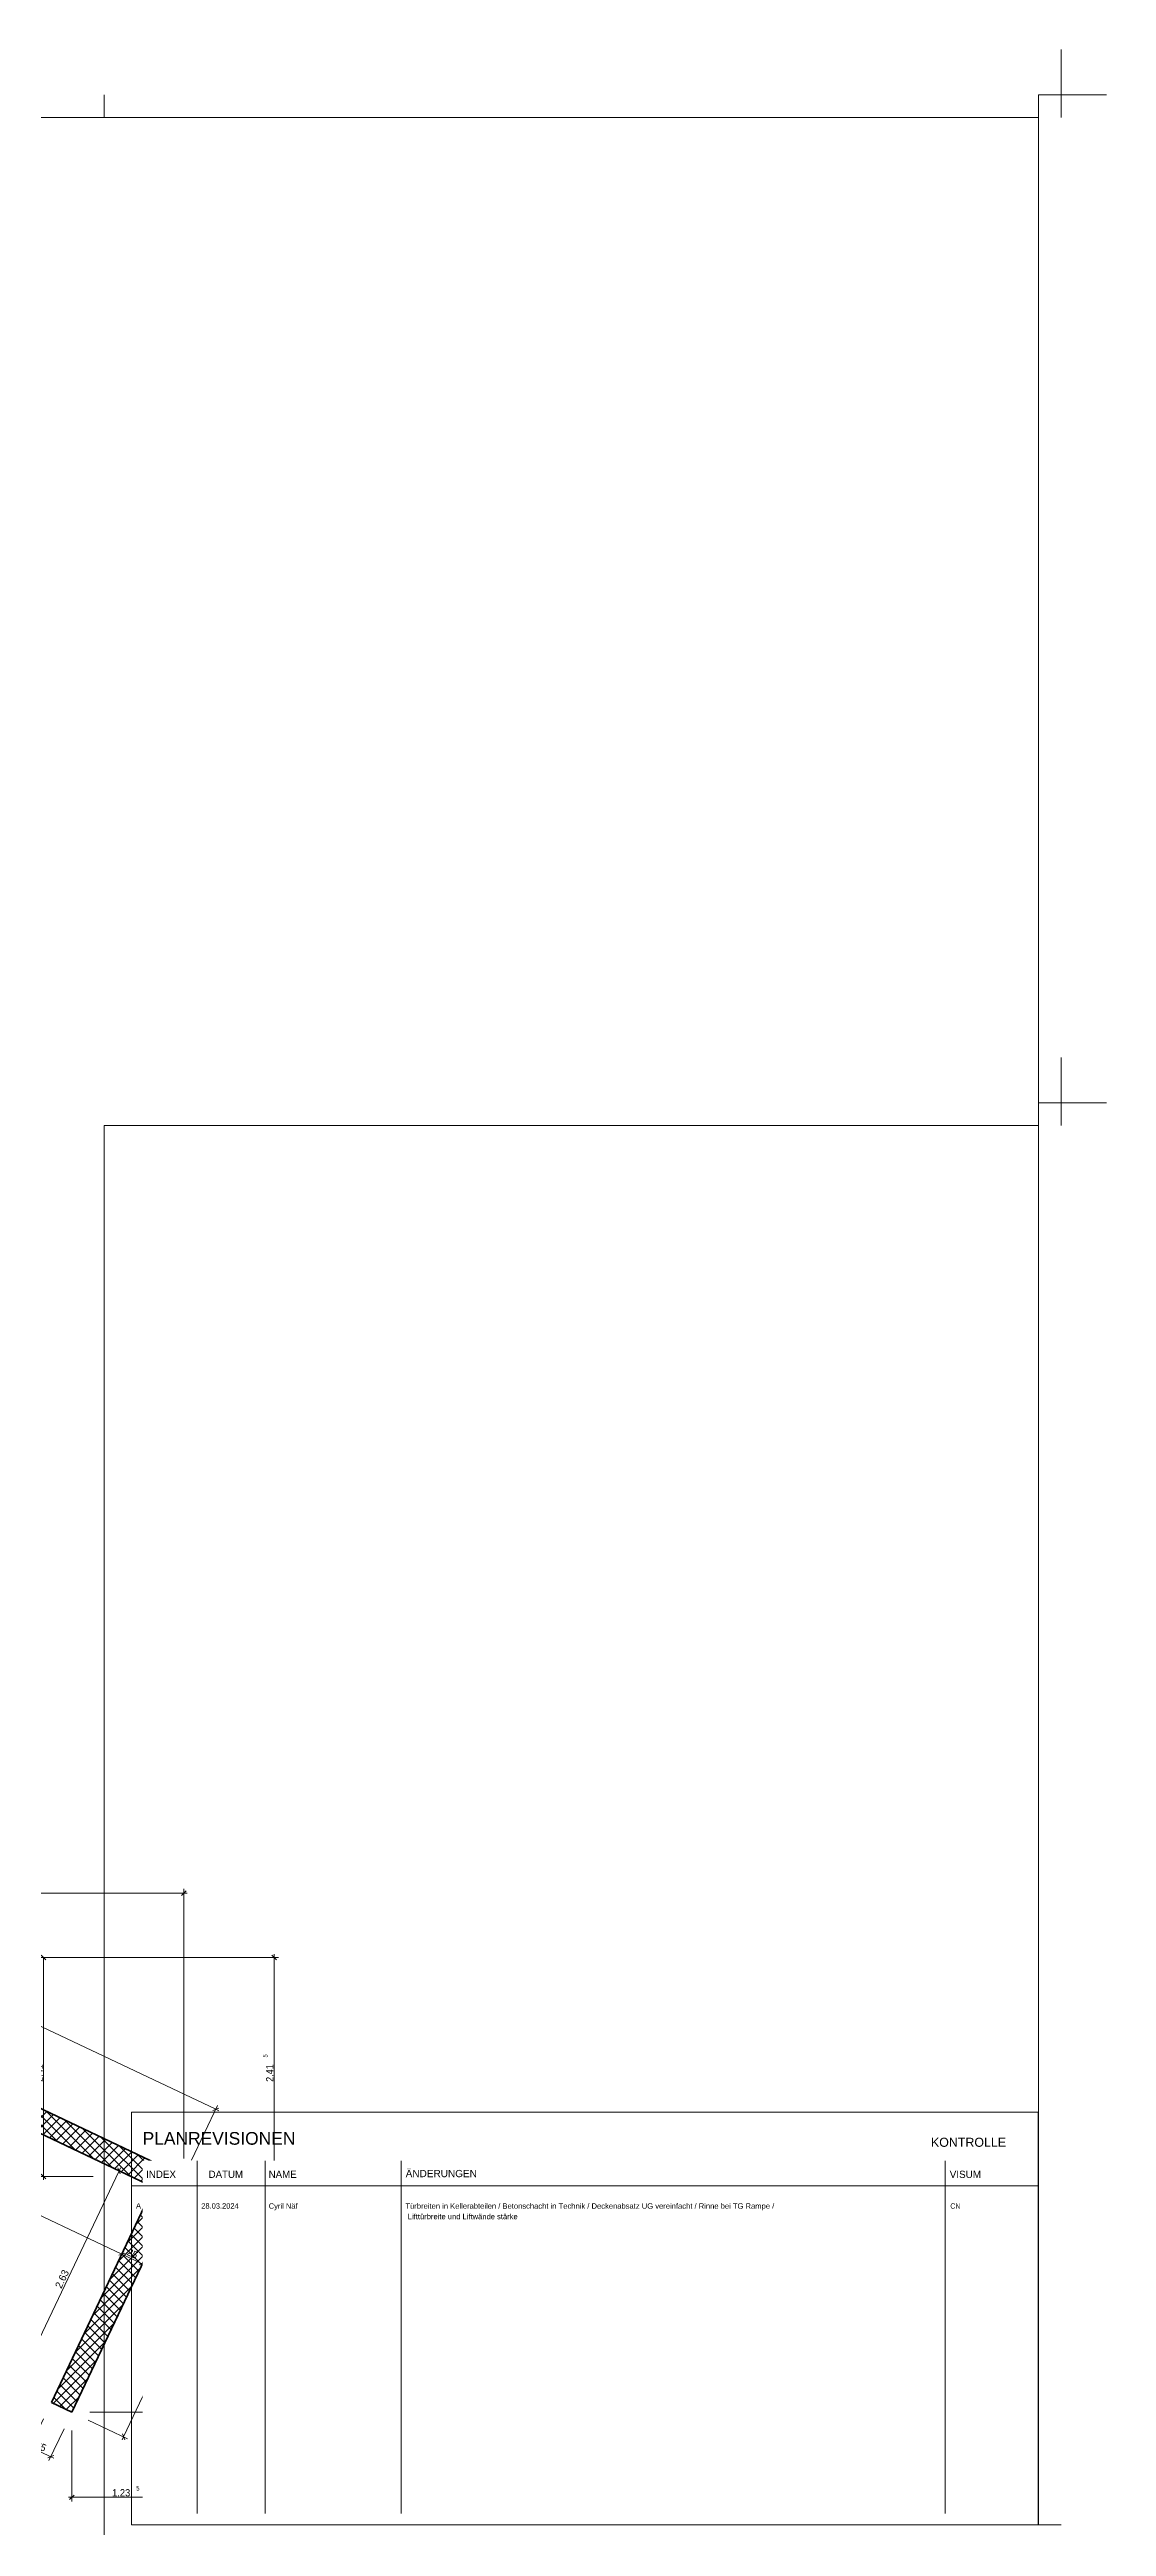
# Model space of a CAD drawing. Header units: millimetres. Extents: x -3497 to 2618, y -1809 to 2456.
# Drawn here: x 1453 to 2618, y -276 to 2456 of the extents above; entities that cross this region are included whole.
import ezdxf
from ezdxf.enums import TextEntityAlignment as Align

# ---------------------------------------------------------------- set-up
doc = ezdxf.new("R2010")
doc.units = ezdxf.units.MM
doc.header["$LTSCALE"] = 100
for name, color, linetype, true_color in [('10-0.05 Solid', 1, 'Continuous', 0xff0000), ('20-Beton', 9, 'Continuous', 0x808080), ('50-Sanitärapparate', 6, 'Continuous', 0xff00ff), ('50-Türen&Fenster', 9, 'Continuous', 0x808080)]:
    doc.layers.add(name, color=color, linetype=linetype, true_color=true_color)
doc.layers.add('Layer32', color=7, linetype='Continuous')
doc.layers.add('Layer34', color=7, linetype='Continuous')
doc.styles.add('Arial', font='arial.ttf')

# ---------------------------------------------------------------- blocks, each defined once
blk = doc.blocks.new('*X603')
at = {"layer": '10-0.05 Solid', "color": 18, "linetype": 'Continuous', "lineweight": 13, "true_color": 0x000000}
for p, q in [((1582.3, 91.3), (1601, 110)), ((1568, 98.1), (1568.2, 98.4)), ((1582.9, 91.1), (1573.6, 100.3)), ((1575.2, 94.7), (1584.7, 104.2)), ((1592.5, 92), (1581.4, 103.1)), ((1595.9, 99.2), (1589.3, 105.9)), ((1589.5, 87.9), (1591.4, 89.8)), ((1599.3, 106.4), (1597.1, 108.7))]:
    blk.add_line(p, q, dxfattribs=at)
blk = doc.blocks.new('*X604')
at = {"layer": '10-0.05 Solid', "color": 18, "linetype": 'Continuous', "lineweight": 13, "true_color": 0x000000}
for p, q in [((1568.2, 98.4), (1586.7, 116.9)), ((1581.4, 103.1), (1573.7, 110.8)), ((1577.1, 117.9), (1579.5, 120.3)), ((1589.3, 105.9), (1577.2, 118)), ((1584.7, 104.2), (1593.9, 113.5)), ((1597.1, 108.7), (1590.8, 115)), ((1573.6, 100.3), (1570.3, 103.6))]:
    blk.add_line(p, q, dxfattribs=at)
blk = doc.blocks.new('*X605')
at = {"layer": '10-0.05 Solid', "color": 18, "linetype": 'Continuous', "lineweight": 13, "true_color": 0x000000}
for p, q in [((1092.3, 343.7), (1097.7, 349.1)), ((1138.6, 302), (1092.3, 348.3)), ((1092.3, 333.1), (1104.9, 345.7)), ((1118.4, 311.6), (1092.3, 337.7)), ((1093.3, 323.5), (1112.1, 342.3)), ((1100.5, 320.1), (1119.3, 338.9)), ((1158.8, 292.4), (1106.1, 345.1)), ((1107.7, 316.7), (1126.5, 335.4)), ((1114.9, 313.3), (1133.6, 332)), ((1122.1, 309.9), (1140.8, 328.6)), ((1179, 282.8), (1126.3, 335.5)), ((1098.2, 321.2), (1092.3, 327.1)), ((1129.3, 306.4), (1148, 325.2)), ((1136.5, 303), (1155.2, 321.8)), ((1143.6, 299.6), (1162.4, 318.4)), ((1199.2, 273.3), (1146.5, 325.9)), ((1150.8, 296.2), (1169.6, 315)), ((1158, 292.8), (1176.8, 311.5)), ((1165.2, 289.4), (1184, 308.1)), ((1219.4, 263.7), (1166.7, 316.4)), ((1172.4, 286), (1191.2, 304.7)), ((1179.6, 282.5), (1198.4, 301.3)), ((1239.5, 254.1), (1186.9, 306.8)), ((1186.8, 279.1), (1205.6, 297.9)), ((1194, 275.7), (1212.8, 294.5)), ((1201.2, 272.3), (1219.9, 291.1)), ((1259.7, 244.5), (1207, 297.2)), ((1208.4, 268.9), (1227.1, 287.6)), ((1215.6, 265.5), (1234.3, 284.2)), ((1222.8, 262), (1241.5, 280.8)), ((1279.9, 234.9), (1227.2, 287.6)), ((1229.9, 258.6), (1248.7, 277.4)), ((1237.1, 255.2), (1255.9, 274)), ((1300.1, 225.3), (1247.4, 278)), ((1244.3, 251.8), (1263.1, 270.6)), ((1251.5, 248.4), (1270.3, 267.2)), ((1258.7, 245), (1277.5, 263.7)), ((1265.9, 241.6), (1284.7, 260.3)), ((1320.3, 215.7), (1267.6, 268.4)), ((1273.1, 238.1), (1291.9, 256.9)), ((1280.3, 234.7), (1299.1, 253.5)), ((1287.5, 231.3), (1306.2, 250.1)), ((1340.5, 206.1), (1287.8, 258.8)), ((1294.7, 227.9), (1313.4, 246.7)), ((1360.7, 196.5), (1308, 249.2)), ((1301.9, 224.5), (1320.6, 243.2)), ((1309.1, 221.1), (1327.8, 239.8)), ((1316.2, 217.7), (1335, 236.4)), ((1323.4, 214.2), (1342.2, 233)), ((1380.9, 186.9), (1328.2, 239.6)), ((1330.6, 210.8), (1349.4, 229.6)), ((1337.8, 207.4), (1356.6, 226.2)), ((1345, 204), (1363.8, 222.8)), ((1401.1, 177.4), (1348.4, 230.1)), ((1352.2, 200.6), (1371, 219.3)), ((1421.3, 167.8), (1368.6, 220.5)), ((1359.4, 197.2), (1378.2, 215.9)), ((1366.6, 193.8), (1385.4, 212.5)), ((1373.8, 190.3), (1392.5, 209.1)), ((1381, 186.9), (1399.7, 205.7)), ((1388.2, 183.5), (1406.9, 202.3)), ((1441.5, 158.2), (1388.8, 210.9)), ((1395.4, 180.1), (1414.1, 198.9)), ((1402.5, 176.7), (1421.3, 195.4)), ((1461.7, 148.6), (1409, 201.3)), ((1409.7, 173.3), (1428.5, 192)), ((1481.9, 139), (1429.2, 191.7)), ((1416.9, 169.8), (1435.7, 188.6)), ((1424.1, 166.4), (1442.9, 185.2)), ((1431.3, 163), (1450.1, 181.8)), ((1438.5, 159.6), (1457.3, 178.4)), ((1445.7, 156.2), (1464.5, 175)), ((1502.1, 129.4), (1449.4, 182.1)), ((1452.9, 152.8), (1471.7, 171.5)), ((1460.1, 149.4), (1478.8, 168.1)), ((1467.3, 145.9), (1486, 164.7)), ((1522.3, 119.8), (1469.6, 172.5)), ((1474.5, 142.5), (1493.2, 161.3)), ((1481.7, 139.1), (1500.4, 157.9)), ((1488.9, 135.7), (1507.6, 154.5)), ((1542.5, 110.2), (1489.8, 162.9)), ((1496, 132.3), (1514.8, 151)), ((1503.2, 128.9), (1522, 147.6)), ((1562.7, 100.6), (1510, 153.3)), ((1510.4, 125.5), (1529.2, 144.2)), ((1517.6, 122), (1536.4, 140.8)), ((1524.8, 118.6), (1543.6, 137.4)), ((1570.3, 103.6), (1530.2, 143.7)), ((1532, 115.2), (1550.8, 134)), ((1539.2, 111.8), (1558, 130.6)), ((1546.4, 108.4), (1565.2, 127.1)), ((1573.7, 110.8), (1550.4, 134.2)), ((1553.6, 105), (1572.3, 123.7)), ((1560.8, 101.6), (1577.1, 117.9)), ((1577.2, 118), (1570.6, 124.6))]:
    blk.add_line(p, q, dxfattribs=at)
blk = doc.blocks.new('*X606')
at = {"layer": '10-0.05 Solid', "color": 18, "linetype": 'Continuous', "lineweight": 13, "true_color": 0x000000}
for p, q in [((1538.7, 37.1), (1589.5, 87.9)), ((1548.3, 57.3), (1582.3, 91.3)), ((1557.9, 77.5), (1575.2, 94.7)), ((1578.8, 63.3), (1560.1, 82)), ((1582.3, 70.5), (1563.5, 89.2)), ((1585.7, 77.7), (1566.9, 96.4)), ((1567.5, 97.7), (1568, 98.1)), ((1589.1, 84.8), (1582.9, 91.1)), ((1529.2, 16.9), (1581.9, 69.6)), ((1568.6, 41.7), (1549.8, 60.5)), ((1572, 48.9), (1553.3, 67.6)), ((1575.4, 56.1), (1556.7, 74.8)), ((1510, -23.5), (1562.7, 29.2)), ((1519.6, -3.3), (1572.3, 49.4)), ((1554.9, 12.9), (1536.2, 31.7)), ((1558.4, 20.1), (1539.6, 38.9)), ((1561.8, 27.3), (1543, 46.1)), ((1565.2, 34.5), (1546.4, 53.3)), ((1500.4, -43.7), (1553.1, 9)), ((1541.3, -15.8), (1522.5, 2.9)), ((1544.7, -8.7), (1525.9, 10.1)), ((1548.1, -1.5), (1529.3, 17.3)), ((1551.5, 5.7), (1532.8, 24.5)), ((1490.8, -63.9), (1543.5, -11.2)), ((1527.6, -44.6), (1508.9, -25.8)), ((1531, -37.4), (1512.3, -18.7)), ((1534.5, -30.2), (1515.7, -11.5)), ((1537.9, -23), (1519.1, -4.3)), ((1471.6, -104.3), (1524.3, -51.6)), ((1481.2, -84.1), (1533.9, -31.4)), ((1514, -73.4), (1495.2, -54.6)), ((1517.4, -66.2), (1498.6, -47.4)), ((1520.8, -59), (1502, -40.2)), ((1524.2, -51.8), (1505.4, -33)), ((1462, -124.5), (1514.7, -71.8)), ((1503.7, -95), (1485, -76.2)), ((1507.1, -87.8), (1488.4, -69)), ((1510.6, -80.6), (1491.8, -61.8)), ((1457, -140.1), (1505.1, -92)), ((1490.1, -123.7), (1471.3, -105)), ((1493.5, -116.5), (1474.7, -97.8)), ((1496.9, -109.3), (1478.1, -90.6)), ((1500.3, -102.1), (1481.5, -83.4)), ((1470.5, -146.5), (1457.6, -133.7)), ((1479.8, -145.3), (1461.1, -126.5)), ((1464.2, -143.6), (1495.6, -112.2)), ((1483.2, -138.1), (1464.5, -119.3)), ((1486.6, -130.9), (1467.9, -112.1)), ((1471.3, -147), (1486, -132.4))]:
    blk.add_line(p, q, dxfattribs=at)
blk = doc.blocks.new('AnonymMegaMac_nNn01186')
at = {"layer": '20-Beton', "color": 8, "linetype": 'Continuous', "lineweight": 13, "true_color": 0x808080}
for p, q in [((1658.2, 83), (1534.7, -177)), ((1619.1, 101.5), (1662.4, 81)), ((1659.4, 79.6), (1657, 86.3)), ((1659.8, 86.4), (1658.2, 83)), ((1495.7, -158.5), (1538.9, -179.1)), ((1534.7, -177), (1533.1, -180.4)), ((1533.5, -173.7), (1535.9, -180.4))]:
    blk.add_line(p, q, dxfattribs=at)
at = {"layer": '20-Beton', "color": 8, "linetype": 'Continuous', "lineweight": 18, "true_color": 0x808080, "style": 'Arial', "width": 0.962445}
blk.add_text('2.88', height=8, rotation=64.6008, dxfattribs=at).set_placement((1589.1, -58.8), (1598.1, -39.9), align=Align.FIT)
blk = doc.blocks.new('AnonymMegaMac_nNn01187')
at = {"layer": '20-Beton', "color": 8, "linetype": 'Continuous', "lineweight": 13, "true_color": 0x808080}
for p, q in [((1529.6, 116.4), (1416.8, -121.1)), ((1525.3, 118.4), (1549.7, 106.8)), ((1530.8, 113), (1528.4, 119.7)), ((1531.2, 119.8), (1529.6, 116.4)), ((1412.6, -119.1), (1437, -130.6)), ((1416.8, -121.1), (1415.2, -124.5)), ((1415.6, -117.7), (1418, -124.4))]:
    blk.add_line(p, q, dxfattribs=at)
at = {"layer": '20-Beton', "color": 8, "linetype": 'Continuous', "lineweight": 18, "true_color": 0x808080, "style": 'Arial', "width": 0.961708}
blk.add_text('2.63', height=8, rotation=64.6008, dxfattribs=at).set_placement((1465.9, -14.1), (1474.8, 4.8), align=Align.FIT)
blk = doc.blocks.new('AnonymMegaMac_nNn01188')
at = {"layer": '20-Beton', "color": 8, "linetype": 'Continuous', "lineweight": 13, "true_color": 0x808080}
for p, q in [((1429.8, -192.4), (1446.4, -157.3)), ((1428.4, -186.6), (1431.8, -188.2)), ((1435.1, -187), (1428.4, -189.4)), ((1431.8, -188.2), (1454.3, -198.9)), ((1452.3, -203.2), (1469, -168)), ((1451, -200.1), (1457.7, -197.7)), ((1454.3, -198.9), (1457.7, -200.5))]:
    blk.add_line(p, q, dxfattribs=at)
at = {"layer": '20-Beton', "color": 8, "linetype": 'Continuous', "lineweight": 18, "true_color": 0x808080, "style": 'Arial', "width": 0.9375}
blk.add_text('25', height=8, rotation=334.6008, dxfattribs=at).set_placement((1436.5, -188.7), (1447, -193.7), align=Align.FIT)
blk = doc.blocks.new('AnonymMegaMac_nNn01189')
at = {"layer": '20-Beton', "color": 8, "linetype": 'Continuous', "lineweight": 13, "true_color": 0x808080}
for p, q in [((1129.1, 430.1), (1100.4, 369.7)), ((1127.1, 425.8), (1123.7, 427.4)), ((1130.4, 427), (1123.7, 424.6)), ((1636.3, 184.3), (1127.1, 425.8)), ((1638.3, 188.5), (1609.6, 128.2)), ((1632.9, 183.1), (1639.6, 185.4)), ((1639.7, 182.7), (1636.3, 184.3))]:
    blk.add_line(p, q, dxfattribs=at)
at = {"layer": '20-Beton', "color": 8, "linetype": 'Continuous', "lineweight": 18, "true_color": 0x808080, "style": 'Arial'}
for s, height, width, p, p2 in [('5.63', 8, 0.955449, (1367.2, 313), (1386, 304.1)), ('5', 5.28, 0.853093, (1394.1, 307.2), (1397.3, 305.7))]:
    blk.add_text(s, height=height, rotation=334.6203, dxfattribs=dict(at, width=width)).set_placement(p, p2, align=Align.FIT)
blk = doc.blocks.new('AnonymMegaMac_nNn01191')
at = {"layer": '20-Beton', "color": 8, "linetype": 'Continuous', "lineweight": 13, "true_color": 0x808080}
for p, q in [((1030.3, 257.9), (1058.7, 317.8)), ((1028.9, 263.7), (1032.3, 262.1)), ((1035.6, 263.3), (1029, 260.9)), ((1032.3, 262.1), (1532.7, 24.5)), ((1530.7, 20.2), (1559.2, 80.2)), ((1536.1, 25.6), (1529.4, 23.3))]:
    blk.add_line(p, q, dxfattribs=at)
at = {"layer": '20-Beton', "color": 8, "linetype": 'Continuous', "lineweight": 18, "true_color": 0x808080, "style": 'Arial', "width": 0.953976}
blk.add_text('5.54', height=8, rotation=334.6006, dxfattribs=at).set_placement((1270.6, 150.7), (1289.3, 141.8), align=Align.FIT)
blk = doc.blocks.new('AnonymMegaMac_nNn01192')
at = {"layer": '20-Beton', "color": 8, "linetype": 'Continuous', "lineweight": 13, "true_color": 0x808080}
for p, q in [((1032.3, 262.1), (1532.7, 24.5)), ((1553.3, 9.5), (1592.5, 92)), ((1530.7, 20.2), (1559.2, 80.2)), ((1536.1, 25.6), (1529.4, 23.3)), ((1532.7, 24.5), (1555.3, 13.7)), ((1552, 12.6), (1558.7, 14.9)), ((1555.3, 13.7), (1558.7, 12.1))]:
    blk.add_line(p, q, dxfattribs=at)
at = {"layer": '20-Beton', "color": 8, "linetype": 'Continuous', "lineweight": 18, "true_color": 0x808080, "style": 'Arial', "width": 0.9375}
blk.add_text('25', height=8, rotation=334.6006, dxfattribs=at).set_placement((1537.5, 24), (1548, 19), align=Align.FIT)
blk = doc.blocks.new('AnonymMegaMac_nNn01195')
at = {"layer": '20-Beton', "color": 8, "linetype": 'Continuous', "lineweight": 13, "true_color": 0x808080}
for p, q in [((1451, 351.7), (1191.9, 351.7)), ((1443.8, 354.2), (1448.8, 349.2)), ((1446.3, 110.1), (1446.3, 351.7)), ((1501.1, 110.1), (1441.6, 110.1)), ((1443.8, 112.6), (1448.8, 107.6)), ((1446.3, 106.3), (1446.3, 110.1))]:
    blk.add_line(p, q, dxfattribs=at)
at = {"layer": '20-Beton', "color": 8, "linetype": 'Continuous', "lineweight": 18, "true_color": 0x808080, "style": 'Arial'}
for s, height, width, p, p2 in [('5', 5.28, 0.853093, (1439.2, 241.4), (1439.2, 244.9)), ('2.41', 8, 0.890648, (1445.5, 214.6), (1445.5, 233.9))]:
    blk.add_text(s, height=height, rotation=90, dxfattribs=dict(at, width=width)).set_placement(p, p2, align=Align.FIT)
blk = doc.blocks.new('AnonymMegaMac_nNn01201')
at = {"layer": '20-Beton', "color": 8, "linetype": 'Continuous', "lineweight": 13, "true_color": 0x808080}
for p, q in [((1705.4, 110.1), (1621.1, 110.1)), ((1698.2, 112.6), (1703.2, 107.6)), ((1700.7, -149.9), (1700.7, 110.1)), ((1705.4, -149.9), (1497.6, -149.9)), ((1698.2, -147.4), (1703.2, -152.4)), ((1700.7, -153.7), (1700.7, -149.9))]:
    blk.add_line(p, q, dxfattribs=at)
at = {"layer": '20-Beton', "color": 8, "linetype": 'Continuous', "lineweight": 18, "true_color": 0x808080, "style": 'Arial', "width": 0.960236}
blk.add_text('2.60', height=8, rotation=90, dxfattribs=at).set_placement((1699.1, -33.7), (1699.1, -12.8), align=Align.FIT)
blk = doc.blocks.new('AnonymMegaMac_nNn01202')
at = {"layer": '20-Beton', "color": 8, "linetype": 'Continuous', "lineweight": 13, "true_color": 0x808080}
for p, q in [((1700.7, 351.7), (1700.7, 355.4)), ((1705.4, 351.7), (1111.9, 351.7)), ((1703.2, 349.2), (1698.2, 354.2)), ((1700.7, 110.1), (1700.7, 351.7)), ((1705.4, 110.1), (1621.1, 110.1)), ((1698.2, 112.6), (1703.2, 107.6))]:
    blk.add_line(p, q, dxfattribs=at)
at = {"layer": '20-Beton', "color": 8, "linetype": 'Continuous', "lineweight": 18, "true_color": 0x808080, "style": 'Arial'}
for s, height, width, p, p2 in [('5', 5.28, 0.853093, (1693.5, 241.4), (1693.5, 244.9)), ('2.41', 8, 0.890648, (1699.8, 214.6), (1699.8, 233.9))]:
    blk.add_text(s, height=height, rotation=90, dxfattribs=dict(at, width=width)).set_placement(p, p2, align=Align.FIT)
blk = doc.blocks.new('AnonymMegaMac_nNn01203')
at = {"layer": '20-Beton', "color": 8, "linetype": 'Continuous', "lineweight": 13, "true_color": 0x808080}
for p, q in [((1601.1, -248.3), (1601.1, 90.1)), ((1477.6, -248.3), (1477.6, -169.9)), ((1473.9, -243.7), (1477.6, -243.7)), ((1480.1, -241.2), (1475.1, -246.2)), ((1477.6, -243.7), (1601.1, -243.7)), ((1598.6, -246.2), (1603.6, -241.2)), ((1601.1, -243.7), (1604.8, -243.7))]:
    blk.add_line(p, q, dxfattribs=at)
at = {"layer": '20-Beton', "color": 8, "linetype": 'Continuous', "lineweight": 18, "true_color": 0x808080, "style": 'Arial'}
for s, height, width, p, p2 in [('1.23', 8, 0.920839, (1522, -242.7), (1542, -242.7)), ('5', 5.28, 0.853093, (1548.7, -236.4), (1552.2, -236.4))]:
    blk.add_text(s, height=height, dxfattribs=dict(at, width=width)).set_placement(p, p2, align=Align.FIT)
blk = doc.blocks.new('AnonymMegaMac_nNn01204')
at = {"layer": '20-Beton', "color": 8, "linetype": 'Continuous', "lineweight": 13, "true_color": 0x808080}
for p, q in [((1088.1, 422.6), (1091.9, 422.6)), ((1094.4, 425.1), (1089.4, 420.1)), ((1091.9, 371.7), (1091.9, 427.3)), ((1091.9, 422.6), (1601.1, 422.6)), ((1598.6, 420.1), (1603.6, 425.1)), ((1601.1, 130.1), (1601.1, 427.3)), ((1601.1, 422.6), (1604.8, 422.6))]:
    blk.add_line(p, q, dxfattribs=at)
at = {"layer": '20-Beton', "color": 8, "linetype": 'Continuous', "lineweight": 18, "true_color": 0x808080, "style": 'Arial', "width": 0.956186}
blk.add_text('5.09', height=8, dxfattribs=at).set_placement((1332.5, 424.2), (1353.3, 424.2), align=Align.FIT)
blk = doc.blocks.new('SheetMove_001_nNn01233')
at = {"layer": 'Layer32', "color": 7, "linetype": 'Continuous', "lineweight": 13}
for p, q in [((1543.2, 181.1), (1543.2, -273.9)), ((2543.2, 181.1), (1543.2, 181.1)), ((2543.2, -273.9), (2543.2, 181.1))]:
    blk.add_line(p, q, dxfattribs=at)
at = {"layer": 'Layer34', "color": 7, "linetype": 'Continuous', "lineweight": 13}
for p, q in [((2568.4, 2456.1), (2568.4, 2381.1)), ((1513.4, 2406.1), (1513.4, 2381.1)), ((2618.4, 2406.1), (2543.4, 2406.1)), ((2543.4, 1186.1), (2543.4, 2406.1)), ((1543.4, 2381.1), (-3421.6, 2381.1)), ((2543.4, 2381.1), (1543.4, 2381.1)), ((2568.4, 1344.3), (2568.4, 1269.3)), ((2618.4, 1294.3), (2543.4, 1294.3)), ((1513.4, -1733.9), (1513.4, 1269.3)), ((1513.4, 1269.3), (2543.4, 1269.3)), ((1513.4, 1211.1), (1513.4, 1186.1)), ((2543.4, -273.9), (2543.4, 1186.1)), ((2543.4, -273.9), (1543.4, -273.9)), ((2568.4, -273.9), (2543.4, -273.9))]:
    blk.add_line(p, q, dxfattribs=at)
at = {"layer": 'Layer32', "color": 7, "linetype": 'Continuous', "lineweight": 13, "style": 'Arial'}
for s, height, width, p, p2 in [('PLANREVISIONEN', 14, 0.981805, (1555.6, 145.2), (1724.1, 145.2)), ('KONTROLLE', 10, 0.979066, (2424.9, 142.9), (2507.7, 142.9))]:
    blk.add_text(s, height=height, dxfattribs=dict(at, width=width)).set_placement(p, p2, align=Align.FIT)
at = {"color": 254, "linetype": 'Continuous', "lineweight": 13, "true_color": 0xd6d6d6}
blk.add_wipeout([(1555.7, 127.5), (1555.7, -261.4), (2528.3, -261.4), (2528.3, 127.5)], dxfattribs=at).dxf.layer = 'Layer32'
at = {"layer": 'Layer32', "color": 7, "linetype": 'Continuous', "lineweight": 13}
for p, q in [((1615.7, 127.5), (1615.7, 99.7)), ((1690.7, 127.5), (1690.7, 99.7)), ((1840.7, 127.5), (1840.7, 99.7)), ((2440.7, 127.5), (2440.7, 99.7)), ((1543.2, 99.7), (2543, 99.7)), ((1615.7, 99.7), (1615.7, 72)), ((1690.7, 99.7), (1690.7, 72)), ((1840.7, 99.7), (1840.7, 72)), ((2440.7, 99.7), (2440.7, 72)), ((1615.7, 72), (1615.7, 44.2)), ((1690.7, 72), (1690.7, 44.2)), ((1840.7, 72), (1840.7, 44.2)), ((2440.7, 72), (2440.7, 44.2)), ((1615.7, 44.2), (1615.7, 16.4)), ((1690.7, 44.2), (1690.7, 16.4)), ((1840.7, 44.2), (1840.7, 16.4)), ((2440.7, 44.2), (2440.7, 16.4)), ((1615.7, 16.4), (1615.7, -11.4)), ((1690.7, 16.4), (1690.7, -11.4)), ((1840.7, 16.4), (1840.7, -11.4)), ((2440.7, 16.4), (2440.7, -11.4)), ((1615.7, -11.4), (1615.7, -39.2)), ((1690.7, -11.4), (1690.7, -39.2)), ((1840.7, -11.4), (1840.7, -39.2)), ((2440.7, -11.4), (2440.7, -39.2)), ((1615.7, -39.2), (1615.7, -66.9)), ((1690.7, -39.2), (1690.7, -66.9)), ((1840.7, -39.2), (1840.7, -66.9)), ((2440.7, -39.2), (2440.7, -66.9)), ((1615.7, -66.9), (1615.7, -94.7)), ((1690.7, -66.9), (1690.7, -94.7)), ((1840.7, -66.9), (1840.7, -94.7)), ((2440.7, -66.9), (2440.7, -94.7)), ((1615.7, -94.7), (1615.7, -122.5)), ((1690.7, -94.7), (1690.7, -122.5)), ((1840.7, -94.7), (1840.7, -122.5)), ((2440.7, -94.7), (2440.7, -122.5)), ((1615.7, -122.5), (1615.7, -150.3)), ((1690.7, -122.5), (1690.7, -150.3)), ((1840.7, -122.5), (1840.7, -150.3)), ((2440.7, -122.5), (2440.7, -150.3)), ((1615.7, -150.3), (1615.7, -178.1)), ((1690.7, -150.3), (1690.7, -178.1)), ((1840.7, -150.3), (1840.7, -178.1)), ((2440.7, -150.3), (2440.7, -178.1)), ((1615.7, -178.1), (1615.7, -205.8)), ((1690.7, -178.1), (1690.7, -205.8)), ((1840.7, -178.1), (1840.7, -205.8)), ((2440.7, -178.1), (2440.7, -205.8)), ((1615.7, -205.8), (1615.7, -233.6)), ((1690.7, -205.8), (1690.7, -233.6)), ((1840.7, -205.8), (1840.7, -233.6)), ((2440.7, -205.8), (2440.7, -233.6)), ((1615.7, -233.6), (1615.7, -261.4)), ((1690.7, -233.6), (1690.7, -261.4)), ((1840.7, -233.6), (1840.7, -261.4)), ((2440.7, -233.6), (2440.7, -261.4)), ((2543.2, -273.9), (1543.2, -273.9))]:
    blk.add_line(p, q, dxfattribs=at)
at = {"layer": 'Layer32', "color": 7, "linetype": 'Continuous', "lineweight": 13, "style": 'Arial'}
for s, height, width, p, p2 in [('INDEX', 8, 0.967417, (1559.4, 108.6), (1592.4, 108.6)), ('DATUM', 8, 0.956881, (1628.4, 108.6), (1666.4, 108.6)), ('NAME', 8, 0.95512, (1694.6, 108.6), (1725.5, 108.6)), ('ÄNDERUNGEN', 8, 0.988617, (1845.7, 109.4), (1924.2, 109.4)), ('VISUM', 8, 0.974666, (2445.6, 108.5), (2480.1, 108.5)), ('A', 6, 1.004296, (1548.3, 74.7), (1553.9, 74.7)), ('28.03.2024', 6, 0.984536, (1620.3, 74.7), (1661.6, 74.7)), ('Cyril Näf', 6, 0.995889, (1694.6, 74.6), (1726.6, 74.6)), ('Türbreiten in Kellerabteilen / Betonschacht in Technik / Deckenabsatz UG vereinfacht / Rinne bei TG Rampe /', 6, 0.999528, (1845.4, 74.6), (2252.1, 74.6)), (' Lifttürbreite und Liftwände stärke', 6, 0.99719, (1845.7, 63), (1969.2, 63)), ('CN', 6, 0.908234, (2446.3, 74.6), (2457.3, 74.6))]:
    blk.add_text(s, height=height, dxfattribs=dict(at, width=width)).set_placement(p, p2, align=Align.FIT)

msp = doc.modelspace()

# ---------------------------------------------------------------- linework, layer by layer
at = {"layer": '50-Türen&Fenster', "color": 8, "linetype": 'Continuous', "lineweight": 35, "true_color": 0x808080}
for points in [[(1601.1, 110.1), (1092.3, 351.7)], [(1092.3, 324), (1567.8, 98.2)], [(1601.1, 110.1), (1590.4, 87.5)], [(1567.8, 98.2), (1455, -139.2)], [(1477.6, -149.9), (1590.4, 87.5)], [(1477.6, -149.9), (1455, -139.2)]]:
    msp.add_lwpolyline(points, dxfattribs=at)

# ---------------------------------------------------------------- block references
for name in ['AnonymMegaMac_nNn01204', 'AnonymMegaMac_nNn01189', 'AnonymMegaMac_nNn01202', '*X605', 'AnonymMegaMac_nNn01195', 'AnonymMegaMac_nNn01191', 'AnonymMegaMac_nNn01192', 'AnonymMegaMac_nNn01187', 'AnonymMegaMac_nNn01201', '*X603', '*X604', '*X606', 'AnonymMegaMac_nNn01203', 'AnonymMegaMac_nNn01186', 'AnonymMegaMac_nNn01188']:
    msp.add_blockref(name, (0, 0))

# ---------------------------------------------------------------- texts
at = {"layer": '50-Sanitärapparate', "color": 7, "linetype": 'Continuous', "lineweight": 13, "style": 'Arial'}
for s, width, p, p2 in [('Deckenstärken gem. Schalungsplan', 1.20478, (1595.6, -157.8), (2463, -157.8)), ('Statik u. Schnitte Architektur !', 1.230293, (1595.6, -209.4), (2321.5, -209.4))]:
    msp.add_text(s, height=32.225, dxfattribs=dict(at, width=width)).set_placement(p, p2, align=Align.FIT)

# ---------------------------------------------------------------- next in the draw order: block references
msp.add_blockref('SheetMove_001_nNn01233', (0, 0))

doc.saveas('drawing.dxf')
